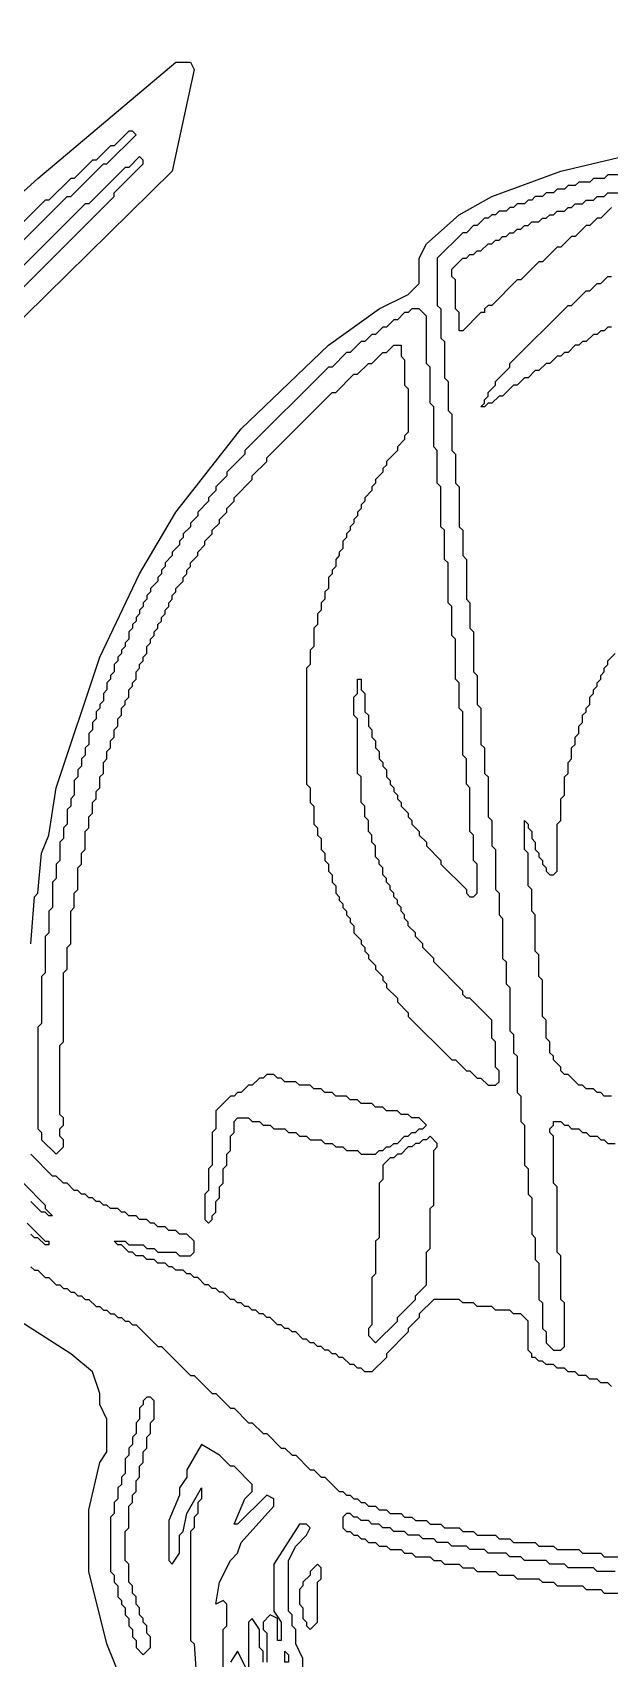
# Model space of a CAD drawing. Header units: millimetres. Extents: x -6 to 6, y -6 to 6.
# Drawn here: x -1.941 to -0.731, y -0.256 to 3.156 of the extents above; entities that cross this region are included whole.
import ezdxf

# ---------------------------------------------------------------- set-up
doc = ezdxf.new("R2010")
doc.units = ezdxf.units.MM
doc.layers.add('body', color=7, linetype='Continuous')
doc.layers.add('engraving', color=7, linetype='Continuous')

msp = doc.modelspace()

# ---------------------------------------------------------------- linework, layer by layer
at = {"layer": 'body'}
msp.add_circle((0, 0), 6, dxfattribs=at)
at = {"layer": 'engraving'}
for points in [[(-2.2493, 2.5602), (-1.9296, 2.8495), (-1.6404, 3.0931), (-1.6099, 3.0931), (-1.6023, 3.0778), (-1.648, 2.8647), (-2.0895, 2.4308)], [(-1.9601, 2.7201), (-1.8687, 2.8114), (-1.8611, 2.8114), (-1.7926, 2.8799), (-1.785, 2.8799), (-1.7241, 2.9408), (-1.7317, 2.9484), (-1.7393, 2.9484), (-1.7698, 2.918), (-1.7774, 2.918), (-1.8078, 2.8876), (-1.8154, 2.8876), (-1.8535, 2.8495), (-1.8611, 2.8495), (-1.9068, 2.8038), (-1.9144, 2.8038), (-1.9677, 2.7505)], [(-1.9448, 1.2434), (-1.9372, 1.3423), (-1.9296, 1.3499), (-1.922, 1.4337), (-1.9068, 1.4717), (-1.8916, 1.5707), (-1.8002, 1.8447), (-1.7165, 2.0198), (-1.6404, 2.1492), (-1.5034, 2.3243), (-1.3207, 2.4993), (-1.2141, 2.5755), (-1.1532, 2.6059), (-1.1304, 2.6287), (-1.1304, 2.682), (-1.1151, 2.7125), (-1.0466, 2.7734), (-0.9781, 2.8114), (-0.8335, 2.8647), (-0.6737, 2.9028)], [(-2.2036, 2.3776), (-1.7698, 2.8114), (-1.7698, 2.819), (-1.7089, 2.8799), (-1.7089, 2.8876), (-1.7165, 2.8952), (-1.7393, 2.8723), (-1.7469, 2.8723), (-1.8231, 2.7962), (-1.8307, 2.7962), (-2.2874, 2.3395)], [(-0.7041, 2.8571), (-0.7345, 2.8571), (-0.7422, 2.8495), (-0.765, 2.8495), (-0.7726, 2.8419), (-0.7954, 2.8419), (-0.8031, 2.8343), (-0.8183, 2.8343), (-0.8259, 2.8267), (-0.8411, 2.8267), (-0.8487, 2.819), (-0.864, 2.819), (-0.8716, 2.8114), (-0.8868, 2.8114), (-0.8944, 2.8038), (-0.902, 2.8038), (-0.9096, 2.7962), (-0.9248, 2.7962), (-0.9325, 2.7886), (-0.9401, 2.7886), (-0.9477, 2.781), (-0.9629, 2.781), (-0.9705, 2.7734), (-0.9781, 2.7734), (-0.9857, 2.7658), (-0.9934, 2.7658), (-1.0086, 2.7505), (-1.0162, 2.7505), (-1.0314, 2.7353), (-1.039, 2.7353), (-1.0923, 2.682), (-1.0923, 2.5831), (-1.0847, 2.5755), (-1.0847, 2.5146), (-1.0771, 2.507), (-1.0771, 2.4308), (-1.0695, 2.4232), (-1.0695, 2.3623), (-1.0619, 2.3547), (-1.0619, 2.2786), (-1.0543, 2.271), (-1.0543, 2.2101), (-1.0466, 2.2025), (-1.0466, 2.1187), (-1.039, 2.1111), (-1.039, 2.0579), (-1.0314, 2.0502), (-1.0314, 1.9665), (-1.0238, 1.9589), (-1.0238, 1.9056), (-1.0162, 1.898), (-1.0162, 1.8143), (-1.0086, 1.8067), (-1.0086, 1.7458), (-1.001, 1.7382), (-1.001, 1.662), (-0.9934, 1.6544), (-0.9934, 1.6011), (-0.9857, 1.5935), (-0.9857, 1.5098), (-0.9781, 1.5022), (-0.9781, 1.4489), (-0.9705, 1.4413), (-0.9705, 1.3576), (-0.9629, 1.3499), (-0.9629, 1.3043), (-0.9553, 1.2967), (-0.9553, 1.2129), (-0.9477, 1.2053), (-0.9477, 1.1596), (-0.9401, 1.152), (-0.9401, 1.0607), (-0.9325, 1.0531), (-0.9325, 1.015), (-0.9248, 1.0074), (-0.9248, 0.9313), (-0.9172, 0.9237), (-0.9172, 0.8704), (-0.9096, 0.8628), (-0.9096, 0.779), (-0.902, 0.7714), (-0.902, 0.7182), (-0.8944, 0.7105), (-0.8944, 0.6344), (-0.8868, 0.6268), (-0.8868, 0.5811), (-0.8792, 0.5735), (-0.8792, 0.4974), (-0.8716, 0.4898), (-0.8716, 0.4365), (-0.864, 0.4289), (-0.864, 0.4061), (-0.8487, 0.3908), (-0.8487, 0.3908), (-0.8335, 0.3908), (-0.8259, 0.3985), (-0.8259, 0.4898), (-0.8335, 0.4974), (-0.8335, 0.5888), (-0.8411, 0.5964), (-0.8411, 0.7334), (-0.8487, 0.741), (-0.8487, 0.8399), (-0.8563, 0.8476), (-0.8563, 0.8552), (-0.8487, 0.8628), (-0.8487, 0.8704), (-0.8335, 0.8704), (-0.8259, 0.8628), (-0.8183, 0.8628), (-0.8107, 0.8552), (-0.7954, 0.8552), (-0.7878, 0.8476), (-0.7802, 0.8476), (-0.7726, 0.8399), (-0.7574, 0.8399), (-0.7498, 0.8323), (-0.7422, 0.8323), (-0.7345, 0.8247), (-0.7193, 0.8247)], [(-0.7269, 2.7886), (-0.7498, 2.7658), (-0.7574, 2.7658), (-0.7726, 2.7505), (-0.7802, 2.7505), (-0.8031, 2.7277), (-0.8107, 2.7277), (-0.8335, 2.7049), (-0.8411, 2.7049), (-0.8716, 2.6744), (-0.8792, 2.6744), (-0.9172, 2.6364), (-0.9248, 2.6364), (-0.9781, 2.5831), (-0.9857, 2.5831), (-0.9934, 2.5755), (-0.9934, 2.5678), (-1.001, 2.5678), (-1.039, 2.5298), (-1.0466, 2.5298), (-1.0466, 2.5298), (-1.0466, 2.5678), (-1.0543, 2.5755), (-1.0543, 2.6364), (-1.0619, 2.644), (-1.0619, 2.6592), (-1.039, 2.682), (-1.0314, 2.682), (-1.0238, 2.6896), (-1.0162, 2.6896), (-1.0086, 2.6973), (-1.001, 2.6973), (-0.9857, 2.7125), (-0.9781, 2.7125), (-0.9705, 2.7201), (-0.9629, 2.7201), (-0.9553, 2.7277), (-0.9477, 2.7277), (-0.9401, 2.7353), (-0.9325, 2.7353), (-0.9248, 2.7429), (-0.9172, 2.7429), (-0.9096, 2.7505), (-0.902, 2.7505), (-0.8944, 2.7581), (-0.8792, 2.7581), (-0.8716, 2.7658), (-0.864, 2.7658), (-0.8563, 2.7734), (-0.8487, 2.7734), (-0.8411, 2.781), (-0.8259, 2.781), (-0.8183, 2.7886), (-0.8107, 2.7886), (-0.8031, 2.7962), (-0.7878, 2.7962), (-0.7802, 2.8038), (-0.765, 2.8038), (-0.7574, 2.8114), (-0.7422, 2.8114), (-0.7345, 2.819), (-0.7117, 2.819)], [(-0.7269, 2.5374), (-0.7345, 2.5374), (-0.7422, 2.5298), (-0.7498, 2.5298), (-0.7574, 2.5222), (-0.765, 2.5222), (-0.7802, 2.507), (-0.7878, 2.507), (-0.7954, 2.4993), (-0.8031, 2.4993), (-0.8183, 2.4841), (-0.8259, 2.4841), (-0.8335, 2.4765), (-0.8411, 2.4765), (-0.8563, 2.4613), (-0.864, 2.4613), (-0.8792, 2.4461), (-0.8868, 2.4461), (-0.902, 2.4308), (-0.9096, 2.4308), (-0.9248, 2.4156), (-0.9325, 2.4156), (-0.9553, 2.3928), (-0.9629, 2.3928), (-0.9781, 2.3776), (-0.9857, 2.3776), (-0.9934, 2.3699), (-1.001, 2.3699), (-0.9934, 2.3776), (-0.9934, 2.3852), (-0.9857, 2.3928), (-0.9857, 2.4004), (-0.9705, 2.4156), (-0.9705, 2.4232), (-0.9401, 2.4537), (-0.9401, 2.4613), (-0.8183, 2.5831), (-0.8107, 2.5831), (-0.7802, 2.6135), (-0.7726, 2.6135), (-0.7574, 2.6287), (-0.7498, 2.6287), (-0.7345, 2.644), (-0.7269, 2.644)], [(-0.7269, 0.9237), (-0.7422, 0.9237), (-0.7498, 0.9313), (-0.7574, 0.9313), (-0.765, 0.9389), (-0.7802, 0.9389), (-0.7878, 0.9465), (-0.7954, 0.9465), (-0.8183, 0.9693), (-0.8259, 0.9693), (-0.8335, 0.977), (-0.8335, 0.9846), (-0.8487, 0.9998), (-0.8487, 1.0074), (-0.8563, 1.015), (-0.8563, 1.0379), (-0.864, 1.0455), (-0.864, 1.0835), (-0.8716, 1.0911), (-0.8716, 1.1673), (-0.8792, 1.1749), (-0.8792, 1.2205), (-0.8868, 1.2282), (-0.8868, 1.3043), (-0.8944, 1.3119), (-0.8944, 1.3576), (-0.902, 1.3652), (-0.902, 1.4337), (-0.9096, 1.4413), (-0.9096, 1.5022), (-0.902, 1.4946), (-0.902, 1.487), (-0.8944, 1.4793), (-0.8944, 1.4641), (-0.8868, 1.4565), (-0.8868, 1.4413), (-0.8792, 1.4337), (-0.8792, 1.4261), (-0.8716, 1.4185), (-0.8716, 1.4108), (-0.864, 1.4032), (-0.864, 1.3956), (-0.8563, 1.388), (-0.8487, 1.388), (-0.8411, 1.3956), (-0.8411, 1.4946), (-0.8335, 1.5022), (-0.8335, 1.5479), (-0.8259, 1.5555), (-0.8259, 1.5935), (-0.8183, 1.6011), (-0.8183, 1.624), (-0.8107, 1.6316), (-0.8107, 1.6544), (-0.8031, 1.662), (-0.8031, 1.6773), (-0.7954, 1.6849), (-0.7954, 1.7001), (-0.7878, 1.7077), (-0.7878, 1.7229), (-0.7802, 1.7305), (-0.7802, 1.7382), (-0.7726, 1.7458), (-0.7726, 1.761), (-0.765, 1.7686), (-0.765, 1.7762), (-0.7574, 1.7838), (-0.7574, 1.7914), (-0.7498, 1.799), (-0.7498, 1.8067), (-0.7422, 1.8143), (-0.7422, 1.8219), (-0.7345, 1.8295), (-0.7345, 1.8371), (-0.7193, 1.8523)], [(-0.7269, 0.3147), (-0.7345, 0.3223), (-0.7498, 0.3223), (-0.7574, 0.3299), (-0.7726, 0.3299), (-0.7802, 0.3376), (-0.7954, 0.3376), (-0.8031, 0.3452), (-0.8183, 0.3452), (-0.8259, 0.3528), (-0.8411, 0.3528), (-0.8487, 0.3604), (-0.864, 0.3604), (-0.8716, 0.368), (-0.8792, 0.368), (-0.8868, 0.3756), (-0.8944, 0.3756), (-0.8944, 0.3832), (-0.902, 0.3908), (-0.902, 0.4517), (-0.9172, 0.467), (-0.9325, 0.467), (-0.9401, 0.4746), (-0.9705, 0.4746), (-0.9781, 0.4822), (-1.0086, 0.4822), (-1.0162, 0.4898), (-1.039, 0.4898), (-1.0466, 0.4974), (-1.0999, 0.4974), (-1.1304, 0.467), (-1.1304, 0.4593), (-1.1532, 0.4365), (-1.1532, 0.4289), (-1.1989, 0.3832), (-1.1989, 0.3756), (-1.2293, 0.3452), (-1.2445, 0.3452), (-1.2522, 0.3528), (-1.2598, 0.3528), (-1.2674, 0.3604), (-1.275, 0.3604), (-1.2902, 0.3756), (-1.2978, 0.3756), (-1.3054, 0.3832), (-1.3131, 0.3832), (-1.3207, 0.3908), (-1.3283, 0.3908), (-1.3359, 0.3985), (-1.3435, 0.3985), (-1.3511, 0.4061), (-1.3587, 0.4061), (-1.3663, 0.4137), (-1.374, 0.4137), (-1.3892, 0.4289), (-1.3968, 0.4289), (-1.4044, 0.4365), (-1.412, 0.4365), (-1.4196, 0.4441), (-1.4272, 0.4441), (-1.4425, 0.4593), (-1.4501, 0.4593), (-1.4577, 0.467), (-1.4653, 0.467), (-1.4729, 0.4746), (-1.4805, 0.4746), (-1.4881, 0.4822), (-1.4957, 0.4822), (-1.5034, 0.4898), (-1.511, 0.4898), (-1.5186, 0.4974), (-1.5262, 0.4974), (-1.5414, 0.5126), (-1.549, 0.5126), (-1.5566, 0.5202), (-1.5642, 0.5202), (-1.5719, 0.5279), (-1.5795, 0.5279), (-1.5947, 0.5431), (-1.6023, 0.5431), (-1.6099, 0.5507), (-1.6175, 0.5507), (-1.6251, 0.5583), (-1.6404, 0.5583), (-1.648, 0.5659), (-1.6556, 0.5659), (-1.6632, 0.5735), (-1.6784, 0.5735), (-1.686, 0.5811), (-1.7013, 0.5811), (-1.7089, 0.5888), (-1.7241, 0.5888), (-1.7317, 0.5964), (-1.7393, 0.5964), (-1.7545, 0.6116), (-1.7622, 0.6116), (-1.7698, 0.6192), (-1.7469, 0.6192), (-1.7393, 0.6116), (-1.7089, 0.6116), (-1.7013, 0.604), (-1.686, 0.604), (-1.6784, 0.5964), (-1.6404, 0.5964), (-1.6328, 0.5888), (-1.6099, 0.5888), (-1.6023, 0.5964), (-1.6023, 0.6192), (-1.6175, 0.6344), (-1.6328, 0.6344), (-1.6404, 0.642), (-1.6556, 0.642), (-1.6632, 0.6496), (-1.6784, 0.6496), (-1.686, 0.6573), (-1.6937, 0.6573), (-1.7013, 0.6649), (-1.7165, 0.6649), (-1.7241, 0.6725), (-1.7393, 0.6725), (-1.7469, 0.6801), (-1.7545, 0.6801), (-1.7622, 0.6877), (-1.7774, 0.6877), (-1.785, 0.6953), (-1.7926, 0.6953), (-1.8002, 0.7029), (-1.8078, 0.7029), (-1.8154, 0.7105), (-1.8231, 0.7105), (-1.8307, 0.7182), (-1.8383, 0.7182), (-1.8459, 0.7258), (-1.8535, 0.7258), (-1.8687, 0.741), (-1.8763, 0.741), (-1.8916, 0.7562), (-1.8992, 0.7562), (-1.9448, 0.8019)], [(-1.9601, 0.741), (-1.9144, 0.6953), (-1.9144, 0.6877), (-1.8992, 0.6725), (-1.9068, 0.6725), (-1.9144, 0.6801), (-1.922, 0.6801), (-1.9448, 0.7029)], [(-1.9525, 0.6573), (-1.9144, 0.6192), (-1.9068, 0.6192), (-1.9068, 0.6116), (-1.9144, 0.6116), (-1.9296, 0.6268), (-1.9372, 0.6268), (-1.9448, 0.6344)], [(-1.9448, 0.5659), (-1.9372, 0.5583), (-1.9296, 0.5583), (-1.9144, 0.5431), (-1.9068, 0.5431), (-1.8916, 0.5279), (-1.8839, 0.5279), (-1.8763, 0.5202), (-1.8687, 0.5202), (-1.8611, 0.5126), (-1.8535, 0.5126), (-1.8459, 0.505), (-1.8383, 0.505), (-1.8307, 0.4974), (-1.8231, 0.4974), (-1.8078, 0.4822), (-1.8002, 0.4822), (-1.7926, 0.4746), (-1.785, 0.4746), (-1.7774, 0.467), (-1.7698, 0.467), (-1.7622, 0.4593), (-1.7545, 0.4593), (-1.7469, 0.4517), (-1.7393, 0.4517), (-1.7317, 0.4441), (-1.7241, 0.4441), (-1.6784, 0.3985), (-1.6708, 0.3985), (-1.6099, 0.3376), (-1.6023, 0.3376), (-1.5642, 0.2995), (-1.5566, 0.2995), (-1.5262, 0.2691), (-1.5186, 0.2691), (-1.4881, 0.2386), (-1.4805, 0.2386), (-1.4577, 0.2158), (-1.4501, 0.2158), (-1.4196, 0.1853), (-1.412, 0.1853), (-1.3968, 0.1701), (-1.3892, 0.1701), (-1.3587, 0.1396), (-1.3511, 0.1396), (-1.3359, 0.1244), (-1.3283, 0.1244), (-1.2978, 0.094), (-1.2902, 0.094), (-1.2826, 0.0864), (-1.275, 0.0864), (-1.2674, 0.0788), (-1.2598, 0.0788), (-1.2522, 0.0711), (-1.2445, 0.0711), (-1.2369, 0.0635), (-1.2217, 0.0635), (-1.2141, 0.0559), (-1.1989, 0.0559), (-1.1913, 0.0483), (-1.1684, 0.0483), (-1.1608, 0.0407), (-1.1456, 0.0407), (-1.138, 0.0331), (-1.1151, 0.0331), (-1.1075, 0.0255), (-1.0847, 0.0255), (-1.0771, 0.0179), (-1.0466, 0.0179), (-1.039, 0.0102), (-1.0162, 0.0102), (-1.0086, 0.0026), (-0.9705, 0.0026), (-0.9629, -0.005), (-0.9401, -0.005), (-0.9325, -0.0126), (-0.8868, -0.0126), (-0.8792, -0.0202), (-0.8487, -0.0202), (-0.8411, -0.0278), (-0.7954, -0.0278), (-0.7878, -0.0354), (-0.7498, -0.0354), (-0.7422, -0.043), (-0.6889, -0.043)], [(-1.7545, -0.3018), (-1.785, -0.2257), (-1.8231, -0.0735), (-1.8231, 0.0559), (-1.8002, 0.1549), (-1.785, 0.1777), (-1.785, 0.2462), (-1.8002, 0.2767), (-1.8002, 0.2995), (-1.8154, 0.3452), (-1.8611, 0.3832), (-2.0286, 0.4898)], [(-1.5414, -0.2866), (-1.5414, -0.1953), (-1.5338, -0.1877), (-1.5338, -0.142), (-1.5414, -0.1344), (-1.5566, -0.142), (-1.549, -0.0963), (-1.5262, -0.0506), (-1.511, -0.0354), (-1.5034, -0.0126), (-1.4348, 0.0635), (-1.4348, 0.0788), (-1.4501, 0.0864), (-1.511, 0.0255), (-1.5186, 0.0255), (-1.4957, 0.0788), (-1.4805, 0.094), (-1.4805, 0.1092), (-1.5186, 0.1473), (-1.5262, 0.1473), (-1.549, 0.1701), (-1.5871, 0.1929), (-1.6175, 0.1396), (-1.6175, 0.1244), (-1.6328, 0.1016), (-1.6328, 0.0864), (-1.6556, 0.0331), (-1.6556, -0.0506), (-1.648, -0.0583), (-1.6328, -0.0354), (-1.6328, 0.0026), (-1.6251, 0.0102), (-1.6175, 0.0483), (-1.5871, 0.1016), (-1.5871, 0.0788), (-1.5947, 0.0711), (-1.5947, 0.0483), (-1.6023, 0.0407), (-1.6023, 0.0179), (-1.6099, 0.0102), (-1.6099, -0.2181), (-1.6023, -0.2257), (-1.5947, -0.3399)], [(-0.7193, -0.0735), (-0.7574, -0.0735), (-0.765, -0.0659), (-0.8183, -0.0659), (-0.8259, -0.0583), (-0.8563, -0.0583), (-0.864, -0.0506), (-0.9096, -0.0506), (-0.9172, -0.043), (-0.9401, -0.043), (-0.9477, -0.0354), (-0.9857, -0.0354), (-0.9934, -0.0278), (-1.0238, -0.0278), (-1.0314, -0.0202), (-1.0619, -0.0202), (-1.0695, -0.0126), (-1.0923, -0.0126), (-1.0999, -0.005), (-1.1228, -0.005), (-1.1304, 0.0026), (-1.1532, 0.0026), (-1.1608, 0.0102), (-1.1837, 0.0102), (-1.1913, 0.0179), (-1.2065, 0.0179), (-1.2141, 0.0255), (-1.2293, 0.0255), (-1.2369, 0.0331), (-1.2522, 0.0331), (-1.2598, 0.0407), (-1.2674, 0.0407), (-1.275, 0.0483), (-1.2826, 0.0483), (-1.2902, 0.0407), (-1.2902, 0.0179), (-1.2902, 0.0179), (-1.2826, 0.0102), (-1.275, 0.0102), (-1.2674, 0.0026), (-1.2598, 0.0026), (-1.2522, -0.005), (-1.2445, -0.005), (-1.2369, -0.0126), (-1.2217, -0.0126), (-1.2141, -0.0202), (-1.1989, -0.0202), (-1.1913, -0.0278), (-1.1684, -0.0278), (-1.1608, -0.0354), (-1.1456, -0.0354), (-1.138, -0.043), (-1.1075, -0.043), (-1.0999, -0.0506), (-1.0847, -0.0506), (-1.0771, -0.0583), (-1.0466, -0.0583), (-1.039, -0.0659), (-1.0162, -0.0659), (-1.0086, -0.0735), (-0.9705, -0.0735), (-0.9629, -0.0811), (-0.9325, -0.0811), (-0.9248, -0.0887), (-0.8792, -0.0887), (-0.8716, -0.0963), (-0.8487, -0.0963), (-0.8411, -0.1039), (-0.7878, -0.1039), (-0.7802, -0.1115), (-0.7498, -0.1115), (-0.7422, -0.1192), (-0.6813, -0.1192)], [(-1.374, -0.279), (-1.374, -0.2562), (-1.3892, -0.2257), (-1.3892, -0.1953), (-1.3968, -0.1877), (-1.3968, -0.1648), (-1.4044, -0.1572), (-1.4044, -0.0506), (-1.3892, -0.0202), (-1.3663, 0.0026), (-1.3587, 0.0179), (-1.3663, 0.0255), (-1.3816, 0.0255), (-1.4348, -0.0583), (-1.4348, -0.1572), (-1.4196, -0.1801), (-1.4196, -0.2181), (-1.4272, -0.2181), (-1.4272, -0.1724), (-1.4425, -0.1648), (-1.4577, -0.1801), (-1.4577, -0.1953), (-1.4501, -0.2029), (-1.4501, -0.2638)], [(-1.4577, -0.2638), (-1.4577, -0.2409), (-1.4653, -0.2333), (-1.4653, -0.1953), (-1.4805, -0.1724), (-1.4881, -0.1801), (-1.4881, -0.3095)], [(-1.4881, -0.2866), (-1.511, -0.2409), (-1.5262, -0.2638)]]:
    msp.add_lwpolyline(points, dxfattribs=at)
for points in [[(-1.8916, 0.8019), (-1.8763, 0.8171), (-1.8763, 0.8323), (-1.8839, 0.8399), (-1.8839, 0.8552), (-1.8763, 0.8628), (-1.8763, 0.878), (-1.8839, 0.8856), (-1.8839, 1.0302), (-1.8763, 1.0379), (-1.8763, 1.1825), (-1.8687, 1.1901), (-1.8687, 1.2358), (-1.8611, 1.2434), (-1.8611, 1.3119), (-1.8535, 1.3195), (-1.8535, 1.3499), (-1.8459, 1.3576), (-1.8459, 1.4032), (-1.8383, 1.4108), (-1.8383, 1.4337), (-1.8307, 1.4413), (-1.8307, 1.4793), (-1.8231, 1.487), (-1.8231, 1.5098), (-1.8154, 1.5174), (-1.8154, 1.5402), (-1.8078, 1.5479), (-1.8078, 1.5631), (-1.8002, 1.5707), (-1.8002, 1.5935), (-1.7926, 1.6011), (-1.7926, 1.624), (-1.785, 1.6316), (-1.785, 1.6468), (-1.7774, 1.6544), (-1.7774, 1.6696), (-1.7698, 1.6773), (-1.7698, 1.6925), (-1.7622, 1.7001), (-1.7622, 1.7153), (-1.7545, 1.7229), (-1.7545, 1.7382), (-1.7469, 1.7458), (-1.7469, 1.7534), (-1.7393, 1.761), (-1.7393, 1.7762), (-1.7317, 1.7838), (-1.7317, 1.7914), (-1.7241, 1.799), (-1.7241, 1.8143), (-1.7165, 1.8219), (-1.7165, 1.8295), (-1.7089, 1.8371), (-1.7089, 1.8447), (-1.7013, 1.8523), (-1.7013, 1.8676), (-1.6937, 1.8752), (-1.6937, 1.8828), (-1.686, 1.8904), (-1.686, 1.898), (-1.6784, 1.9056), (-1.6784, 1.9132), (-1.6708, 1.9208), (-1.6708, 1.9284), (-1.6632, 1.9361), (-1.6632, 1.9437), (-1.6556, 1.9513), (-1.6556, 1.9589), (-1.648, 1.9665), (-1.648, 1.9741), (-1.6404, 1.9817), (-1.6404, 1.9893), (-1.6251, 2.0046), (-1.6251, 2.0122), (-1.6175, 2.0198), (-1.6175, 2.0274), (-1.6099, 2.035), (-1.6099, 2.0426), (-1.5947, 2.0579), (-1.5947, 2.0655), (-1.5795, 2.0807), (-1.5795, 2.0883), (-1.5642, 2.1035), (-1.5642, 2.1111), (-1.549, 2.1264), (-1.549, 2.134), (-1.5338, 2.1492), (-1.5338, 2.1568), (-1.5186, 2.172), (-1.5186, 2.1796), (-1.4805, 2.2177), (-1.4805, 2.2253), (-1.4501, 2.2558), (-1.4501, 2.2634), (-1.3131, 2.4004), (-1.3054, 2.4004), (-1.2674, 2.4384), (-1.2598, 2.4384), (-1.2369, 2.4613), (-1.2293, 2.4613), (-1.2065, 2.4841), (-1.1989, 2.4841), (-1.1837, 2.4993), (-1.1684, 2.4993), (-1.1684, 2.4765), (-1.1608, 2.4689), (-1.1608, 2.4156), (-1.1532, 2.408), (-1.1532, 2.3167), (-1.1608, 2.309), (-1.1608, 2.3014), (-1.176, 2.2862), (-1.176, 2.2786), (-1.1989, 2.2558), (-1.1989, 2.2481), (-1.2065, 2.2405), (-1.2065, 2.2329), (-1.2217, 2.2177), (-1.2217, 2.2101), (-1.2293, 2.2025), (-1.2293, 2.1949), (-1.2445, 2.1796), (-1.2445, 2.172), (-1.2522, 2.1644), (-1.2522, 2.1568), (-1.2598, 2.1492), (-1.2598, 2.1416), (-1.2674, 2.134), (-1.2674, 2.1264), (-1.275, 2.1187), (-1.275, 2.1111), (-1.2826, 2.1035), (-1.2826, 2.0959), (-1.2902, 2.0883), (-1.2902, 2.0731), (-1.2978, 2.0655), (-1.2978, 2.0579), (-1.3054, 2.0502), (-1.3054, 2.035), (-1.3131, 2.0274), (-1.3131, 2.0198), (-1.3207, 2.0122), (-1.3207, 1.9893), (-1.3283, 1.9817), (-1.3283, 1.9665), (-1.3359, 1.9589), (-1.3359, 1.9437), (-1.3435, 1.9361), (-1.3435, 1.9132), (-1.3511, 1.9056), (-1.3511, 1.8676), (-1.3587, 1.8599), (-1.3587, 1.8295), (-1.3663, 1.8219), (-1.3663, 1.5783), (-1.3587, 1.5707), (-1.3587, 1.5402), (-1.3511, 1.5326), (-1.3511, 1.4946), (-1.3435, 1.487), (-1.3435, 1.4717), (-1.3359, 1.4641), (-1.3359, 1.4413), (-1.3283, 1.4337), (-1.3283, 1.4185), (-1.3207, 1.4108), (-1.3207, 1.3956), (-1.3131, 1.388), (-1.3131, 1.3728), (-1.3054, 1.3652), (-1.3054, 1.3499), (-1.2978, 1.3423), (-1.2978, 1.3347), (-1.2902, 1.3271), (-1.2902, 1.3195), (-1.2826, 1.3119), (-1.2826, 1.3043), (-1.275, 1.2967), (-1.275, 1.289), (-1.2674, 1.2814), (-1.2674, 1.2662), (-1.2522, 1.251), (-1.2522, 1.2434), (-1.2445, 1.2358), (-1.2445, 1.2282), (-1.2369, 1.2205), (-1.2369, 1.2129), (-1.2217, 1.1977), (-1.2217, 1.1901), (-1.2065, 1.1749), (-1.2065, 1.1673), (-1.1989, 1.1596), (-1.1989, 1.152), (-1.176, 1.1292), (-1.176, 1.1216), (-1.1532, 1.0988), (-1.1532, 1.0911), (-1.0619, 0.9998), (-1.0543, 0.9998), (-1.0314, 0.977), (-1.0238, 0.977), (-1.0086, 0.9617), (-1.001, 0.9617), (-0.9857, 0.9465), (-0.9705, 0.9465), (-0.9629, 0.9541), (-0.9629, 0.977), (-0.9705, 0.9846), (-0.9705, 1.0379), (-0.9781, 1.0455), (-0.9781, 1.0835), (-1.0238, 1.1292), (-1.0314, 1.1292), (-1.039, 1.1368), (-1.039, 1.1444), (-1.0999, 1.2053), (-1.0999, 1.2129), (-1.1228, 1.2358), (-1.1228, 1.2434), (-1.138, 1.2586), (-1.138, 1.2662), (-1.1532, 1.2814), (-1.1532, 1.289), (-1.1608, 1.2967), (-1.1608, 1.3043), (-1.1684, 1.3119), (-1.1684, 1.3195), (-1.176, 1.3271), (-1.176, 1.3347), (-1.1837, 1.3423), (-1.1837, 1.3499), (-1.1913, 1.3576), (-1.1913, 1.3652), (-1.1989, 1.3728), (-1.1989, 1.3804), (-1.2065, 1.388), (-1.2065, 1.4032), (-1.2141, 1.4108), (-1.2141, 1.4185), (-1.2217, 1.4261), (-1.2217, 1.4489), (-1.2293, 1.4565), (-1.2293, 1.4717), (-1.2369, 1.4793), (-1.2369, 1.5022), (-1.2445, 1.5098), (-1.2445, 1.5326), (-1.2522, 1.5402), (-1.2522, 1.5935), (-1.2598, 1.6011), (-1.2598, 1.7153), (-1.2674, 1.7229), (-1.2674, 1.761), (-1.2598, 1.7686), (-1.2598, 1.799), (-1.2522, 1.799), (-1.2522, 1.7762), (-1.2445, 1.7686), (-1.2445, 1.7305), (-1.2369, 1.7229), (-1.2369, 1.7001), (-1.2293, 1.6925), (-1.2293, 1.6773), (-1.2217, 1.6696), (-1.2217, 1.6544), (-1.2141, 1.6468), (-1.2141, 1.6316), (-1.2065, 1.624), (-1.2065, 1.6164), (-1.1989, 1.6087), (-1.1989, 1.5935), (-1.1913, 1.5859), (-1.1913, 1.5783), (-1.1837, 1.5707), (-1.1837, 1.5631), (-1.176, 1.5555), (-1.176, 1.5479), (-1.1684, 1.5402), (-1.1684, 1.5326), (-1.1532, 1.5174), (-1.1532, 1.5098), (-1.1456, 1.5022), (-1.1456, 1.4946), (-1.1304, 1.4793), (-1.1304, 1.4717), (-1.1151, 1.4565), (-1.1151, 1.4489), (-1.0847, 1.4185), (-1.0847, 1.4108), (-1.0314, 1.3576), (-1.0314, 1.3499), (-1.0238, 1.3423), (-1.0162, 1.3423), (-1.0086, 1.3499), (-1.0086, 1.4108), (-1.0162, 1.4185), (-1.0162, 1.4717), (-1.0238, 1.4793), (-1.0238, 1.5707), (-1.0314, 1.5783), (-1.0314, 1.6316), (-1.039, 1.6392), (-1.039, 1.7305), (-1.0466, 1.7382), (-1.0466, 1.7914), (-1.0543, 1.799), (-1.0543, 1.8828), (-1.0619, 1.8904), (-1.0619, 1.9513), (-1.0695, 1.9589), (-1.0695, 2.0426), (-1.0771, 2.0502), (-1.0771, 2.1111), (-1.0847, 2.1187), (-1.0847, 2.2025), (-1.0923, 2.2101), (-1.0923, 2.2786), (-1.0999, 2.2862), (-1.0999, 2.3699), (-1.1075, 2.3776), (-1.1075, 2.4537), (-1.1151, 2.4613), (-1.1151, 2.5602), (-1.1304, 2.5755), (-1.1456, 2.5755), (-1.1532, 2.5678), (-1.1608, 2.5678), (-1.176, 2.5526), (-1.1837, 2.5526), (-1.1989, 2.5374), (-1.2065, 2.5374), (-1.2217, 2.5222), (-1.2293, 2.5222), (-1.2445, 2.507), (-1.2522, 2.507), (-1.275, 2.4841), (-1.2826, 2.4841), (-1.3131, 2.4537), (-1.3207, 2.4537), (-1.4957, 2.2786), (-1.4957, 2.271), (-1.5338, 2.2329), (-1.5338, 2.2253), (-1.5566, 2.2025), (-1.5566, 2.1949), (-1.5719, 2.1796), (-1.5719, 2.172), (-1.5947, 2.1492), (-1.5947, 2.1416), (-1.6099, 2.1264), (-1.6099, 2.1187), (-1.6251, 2.1035), (-1.6251, 2.0959), (-1.6328, 2.0883), (-1.6328, 2.0807), (-1.648, 2.0655), (-1.648, 2.0579), (-1.6632, 2.0426), (-1.6632, 2.035), (-1.6708, 2.0274), (-1.6708, 2.0198), (-1.6784, 2.0122), (-1.6784, 2.0046), (-1.6937, 1.9893), (-1.6937, 1.9817), (-1.7013, 1.9741), (-1.7013, 1.9665), (-1.7089, 1.9589), (-1.7089, 1.9513), (-1.7165, 1.9437), (-1.7165, 1.9361), (-1.7241, 1.9284), (-1.7241, 1.9208), (-1.7317, 1.9132), (-1.7317, 1.9056), (-1.7393, 1.898), (-1.7393, 1.8828), (-1.7469, 1.8752), (-1.7469, 1.8676), (-1.7545, 1.8599), (-1.7545, 1.8523), (-1.7622, 1.8447), (-1.7622, 1.8371), (-1.7698, 1.8295), (-1.7698, 1.8143), (-1.7774, 1.8067), (-1.7774, 1.799), (-1.785, 1.7914), (-1.785, 1.7762), (-1.7926, 1.7686), (-1.7926, 1.7534), (-1.8002, 1.7458), (-1.8002, 1.7382), (-1.8078, 1.7305), (-1.8078, 1.7153), (-1.8154, 1.7077), (-1.8154, 1.6925), (-1.8231, 1.6849), (-1.8231, 1.662), (-1.8307, 1.6544), (-1.8307, 1.6392), (-1.8383, 1.6316), (-1.8383, 1.6164), (-1.8459, 1.6087), (-1.8459, 1.5935), (-1.8535, 1.5859), (-1.8535, 1.5555), (-1.8611, 1.5479), (-1.8611, 1.5326), (-1.8687, 1.525), (-1.8687, 1.4946), (-1.8763, 1.487), (-1.8763, 1.4641), (-1.8839, 1.4565), (-1.8839, 1.4185), (-1.8916, 1.4108), (-1.8916, 1.3804), (-1.8992, 1.3728), (-1.8992, 1.3195), (-1.9068, 1.3119), (-1.9068, 1.2662), (-1.9144, 1.2586), (-1.9144, 1.1825), (-1.922, 1.1749), (-1.922, 1.0759), (-1.9296, 1.0683), (-1.9296, 0.8552), (-1.922, 0.8476), (-1.922, 0.8323), (-1.8916, 0.8019)], [(-1.5795, 0.6649), (-1.5719, 0.6573), (-1.5642, 0.6649), (-1.5642, 0.6725), (-1.5566, 0.6801), (-1.5566, 0.7029), (-1.549, 0.7105), (-1.549, 0.7334), (-1.5414, 0.741), (-1.5414, 0.7714), (-1.5338, 0.779), (-1.5338, 0.8019), (-1.5262, 0.8095), (-1.5262, 0.8399), (-1.5186, 0.8476), (-1.5186, 0.8704), (-1.511, 0.878), (-1.4881, 0.878), (-1.4805, 0.8704), (-1.4653, 0.8704), (-1.4577, 0.8628), (-1.4425, 0.8628), (-1.4348, 0.8552), (-1.412, 0.8552), (-1.4044, 0.8476), (-1.3892, 0.8476), (-1.3816, 0.8399), (-1.3663, 0.8399), (-1.3587, 0.8323), (-1.3359, 0.8323), (-1.3283, 0.8247), (-1.3131, 0.8247), (-1.3054, 0.8171), (-1.2902, 0.8171), (-1.2826, 0.8095), (-1.2598, 0.8095), (-1.2522, 0.8019), (-1.2217, 0.8019), (-1.2141, 0.8095), (-1.2065, 0.8095), (-1.1989, 0.8171), (-1.1913, 0.8171), (-1.1837, 0.8247), (-1.176, 0.8247), (-1.1608, 0.8399), (-1.1532, 0.8399), (-1.1456, 0.8476), (-1.138, 0.8476), (-1.1304, 0.8552), (-1.1228, 0.8552), (-1.1151, 0.8628), (-1.1304, 0.878), (-1.1456, 0.878), (-1.1532, 0.8856), (-1.1684, 0.8856), (-1.176, 0.8932), (-1.1989, 0.8932), (-1.2065, 0.9008), (-1.2217, 0.9008), (-1.2293, 0.9085), (-1.2522, 0.9085), (-1.2598, 0.9161), (-1.275, 0.9161), (-1.2826, 0.9237), (-1.3054, 0.9237), (-1.3131, 0.9313), (-1.3283, 0.9313), (-1.3359, 0.9389), (-1.3511, 0.9389), (-1.3587, 0.9465), (-1.3816, 0.9465), (-1.3892, 0.9541), (-1.412, 0.9541), (-1.4196, 0.9617), (-1.4272, 0.9617), (-1.4348, 0.9693), (-1.4501, 0.9693), (-1.4577, 0.9617), (-1.4653, 0.9617), (-1.4805, 0.9465), (-1.4881, 0.9465), (-1.5034, 0.9313), (-1.511, 0.9313), (-1.5186, 0.9237), (-1.5262, 0.9237), (-1.5566, 0.8932), (-1.5566, 0.8552), (-1.5642, 0.8476), (-1.5642, 0.779), (-1.5719, 0.7714), (-1.5719, 0.7258), (-1.5795, 0.7182), (-1.5795, 0.6649)], [(-1.2217, 0.4061), (-1.176, 0.4517), (-1.176, 0.4593), (-1.138, 0.4974), (-1.138, 0.505), (-1.1151, 0.5279), (-1.1151, 0.5964), (-1.1075, 0.604), (-1.1075, 0.6877), (-1.0999, 0.6953), (-1.0999, 0.8095), (-1.0923, 0.8171), (-1.0923, 0.8247), (-1.1075, 0.8399), (-1.1151, 0.8323), (-1.1228, 0.8323), (-1.1304, 0.8247), (-1.138, 0.8247), (-1.1456, 0.8171), (-1.1532, 0.8171), (-1.1684, 0.8019), (-1.176, 0.8019), (-1.1837, 0.7943), (-1.1913, 0.7943), (-1.2065, 0.779), (-1.2065, 0.7486), (-1.2141, 0.741), (-1.2141, 0.6268), (-1.2217, 0.6192), (-1.2217, 0.5507), (-1.2293, 0.5431), (-1.2293, 0.4441), (-1.2369, 0.4365), (-1.2369, 0.4213), (-1.2217, 0.4061)], [(-1.7089, -0.2486), (-1.6937, -0.2333), (-1.6937, -0.2105), (-1.7013, -0.2029), (-1.7013, -0.1877), (-1.7089, -0.1801), (-1.7089, -0.1724), (-1.7165, -0.1648), (-1.7165, -0.1496), (-1.7241, -0.142), (-1.7241, -0.1268), (-1.7317, -0.1192), (-1.7317, -0.1039), (-1.7393, -0.0963), (-1.7393, -0.0583), (-1.7469, -0.0506), (-1.7469, 0.0102), (-1.7393, 0.0179), (-1.7393, 0.0635), (-1.7317, 0.0711), (-1.7317, 0.0864), (-1.7241, 0.094), (-1.7241, 0.1168), (-1.7165, 0.1244), (-1.7165, 0.1473), (-1.7089, 0.1549), (-1.7089, 0.1777), (-1.7013, 0.1853), (-1.7013, 0.2082), (-1.6937, 0.2158), (-1.6937, 0.2386), (-1.686, 0.2462), (-1.686, 0.2843), (-1.6937, 0.2919), (-1.7013, 0.2919), (-1.7089, 0.2843), (-1.7089, 0.2767), (-1.7165, 0.2691), (-1.7165, 0.2462), (-1.7241, 0.2386), (-1.7241, 0.2158), (-1.7317, 0.2082), (-1.7317, 0.1929), (-1.7393, 0.1853), (-1.7393, 0.1701), (-1.7469, 0.1625), (-1.7469, 0.132), (-1.7545, 0.1244), (-1.7545, 0.1092), (-1.7622, 0.1016), (-1.7622, 0.0788), (-1.7698, 0.0711), (-1.7698, 0.0483), (-1.7774, 0.0407), (-1.7774, -0.0735), (-1.7698, -0.0811), (-1.7698, -0.0963), (-1.7622, -0.1039), (-1.7622, -0.1268), (-1.7545, -0.1344), (-1.7545, -0.142), (-1.7469, -0.1496), (-1.7469, -0.1648), (-1.7393, -0.1724), (-1.7393, -0.1877), (-1.7317, -0.1953), (-1.7317, -0.2105), (-1.7241, -0.2181), (-1.7241, -0.2333), (-1.7089, -0.2486)], [(-1.3587, -0.1953), (-1.3435, -0.1801), (-1.3435, -0.0963), (-1.3359, -0.0887), (-1.3359, -0.0659), (-1.3435, -0.0583), (-1.3587, -0.0735), (-1.3587, -0.0811), (-1.374, -0.0963), (-1.374, -0.1039), (-1.3816, -0.1115), (-1.3816, -0.142), (-1.374, -0.1496), (-1.374, -0.1724), (-1.3663, -0.1801), (-1.3663, -0.1877), (-1.3587, -0.1953)], [(-1.4044, -0.2638), (-1.412, -0.2638), (-1.412, -0.2409), (-1.4044, -0.2486), (-1.4044, -0.2638)]]:
    msp.add_lwpolyline(points, close=True, dxfattribs=at)

doc.saveas('drawing.dxf')
